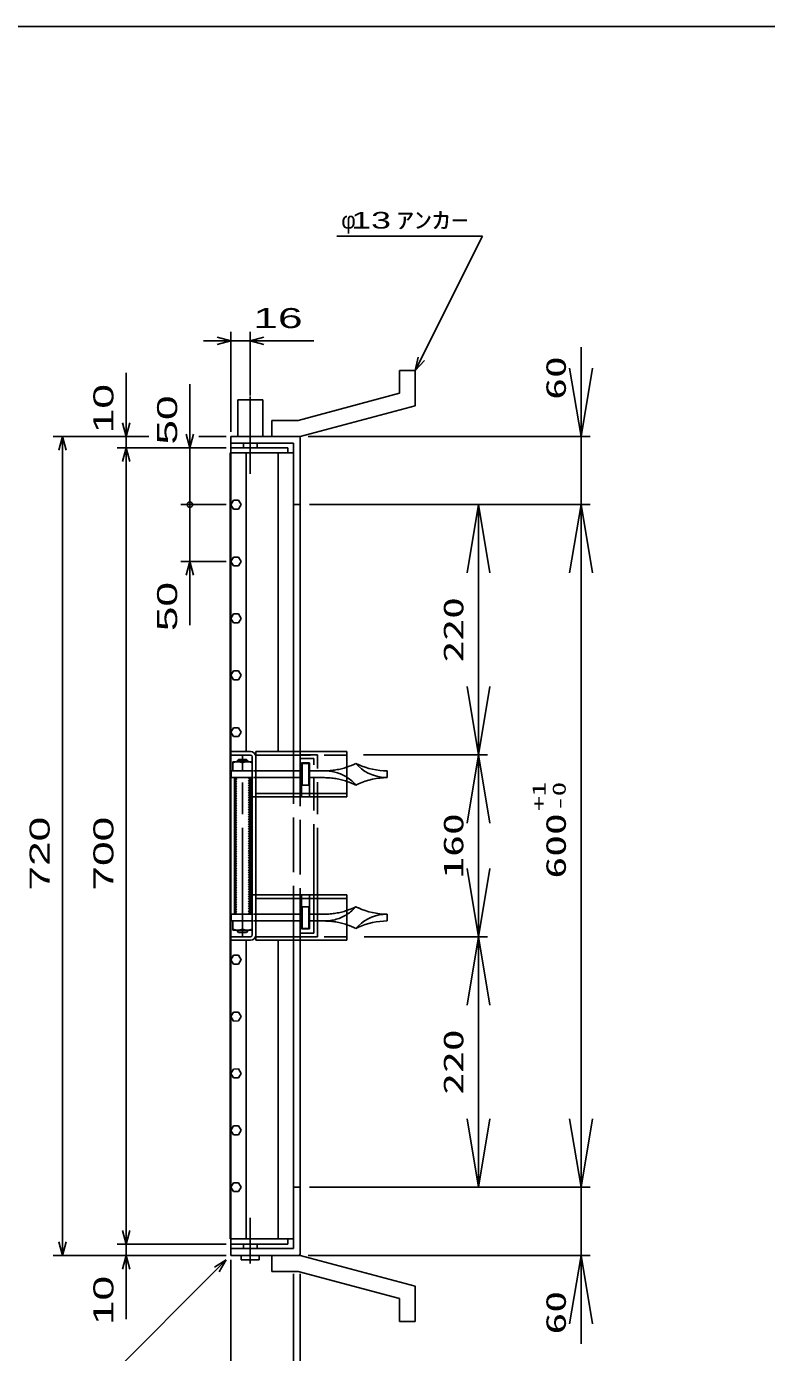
# Model space of a CAD drawing. Units: millimetres, scale not verified. Extents: x -1456 to 1389, y -1026 to 839.
# Drawn here: x -182 to 467, y -327 to 839 of the extents above; entities that cross this region are included whole.
import ezdxf
from ezdxf.enums import TextEntityAlignment as Align

# ---------------------------------------------------------------- set-up
doc = ezdxf.new("R2010")
doc.units = ezdxf.units.MM
doc.header["$LTSCALE"] = 8
for name, pattern in [('CHAIN', [18.5, 12, -1.5, 3.5, -1.5]), ('CHAIN_DOUBLE_DASH', [23.5, 12, -1.5, 3.5, -1.5, 3.5, -1.5]), ('DASHED', [7.5, 6, -1.5]), ('LONG_DASHED_DOTTED', [15.25, 12, -1.5, 0.25, -1.5])]:
    doc.linetypes.add(name, pattern=pattern)
for name, color, linetype, lineweight in [('0_2', 150, 'Continuous', 25), ('16', 3, 'Continuous', 25), ('17', 2, 'Continuous', 25), ('19', 6, 'Continuous', 25), ('22', 4, 'Continuous', 25)]:
    doc.layers.add(name, color=color, linetype=linetype, lineweight=lineweight)
doc.styles.add('ベクトル', font='')
doc.styles.add('ＭＳ ゴシック', font='')
doc.styles.get('ベクトル').set_extended_font_data('ベクトル')
doc.styles.get('ＭＳ ゴシック').set_extended_font_data('MS Gothic')

# ---------------------------------------------------------------- blocks, each defined once
blk = doc.blocks.new('open_arrow')
at = {"color": 0, "linetype": 'Continuous', "lineweight": -2}
blk.add_lwpolyline([(7.5, 1.25), (0, 0), (7.5, -1.25)], dxfattribs=at)

msp = doc.modelspace()

# ---------------------------------------------------------------- hatches: boundary and pattern name
at = {"layer": '17', "lineweight": 13}
h = msp.add_hatch(dxfattribs=at)
h.set_pattern_fill('USER', style=0, pattern_type=2)
h.set_pattern_definition([(135, (-122.502, 460.866), (-1.06066, -1.06066), [])])
h.paths.add_polyline_path([(0.3, 58.5), (0.3, 178.5), (2.3, 178.5), (2.3, 58.5)])
h = msp.add_hatch(dxfattribs=at)
h.set_pattern_fill('USER', style=0, pattern_type=2)
h.set_pattern_definition([(135, (-115.502, 460.866), (-1.06066, -1.06066), [])])
h.paths.add_polyline_path([(12.3, 58.5), (12.3, 178.5), (14.3, 178.5), (14.3, 58.5)])

# ---------------------------------------------------------------- linework, layer by layer
at = {"layer": '0_2'}
msp.add_line((-1379.2, 838.8), (1388.8, 838.8), dxfattribs=at)
at = {"layer": '16'}
for p, q in [((47, 468.5), (-3, 468.5)), ((-3, 468.5), (-3, 464)), ((47, 464), (47, 468.5)), ((-3.7, -227), (-3.7, 464)), ((-3.7, 464), (-3, 464)), ((-3, 464), (47, 464)), ((-3, 464), (-3, -227)), ((52, 464), (-3, 464)), ((10.5, 464), (10.5, 201.5)), ((38.5, 201.5), (38.5, 464)), ((52, 201.5), (52, 464)), ((-0.781, 422.379), (-3, 418.465)), ((3.719, 422.415), (-0.781, 422.379)), ((6, 418.5), (3.719, 422.415)), ((-3, 418.465), (-0.719, 414.585)), ((-0.719, 414.585), (3.781, 414.621)), ((3.781, 414.621), (6, 418.535)), ((-0.781, 372.379), (-3, 368.465)), ((-3, 368.465), (-0.719, 364.585)), ((3.719, 372.415), (-0.781, 372.379)), ((-0.719, 364.585), (3.781, 364.621)), ((6, 368.5), (3.719, 372.415)), ((3.781, 364.621), (6, 368.535)), ((-0.781, 322.379), (-3, 318.465)), ((-3, 318.465), (-0.719, 314.585)), ((3.719, 322.415), (-0.781, 322.379)), ((6, 318.5), (3.719, 322.415)), ((3.781, 314.621), (6, 318.535)), ((-0.719, 314.585), (3.781, 314.621)), ((-0.781, 272.379), (-3, 268.465)), ((-3, 268.465), (-0.719, 264.585)), ((3.719, 272.415), (-0.781, 272.379)), ((6, 268.5), (3.719, 272.415)), ((3.781, 264.621), (6, 268.535)), ((-0.719, 264.585), (3.781, 264.621)), ((-0.781, 222.379), (-3, 218.465)), ((3.719, 222.415), (-0.781, 222.379)), ((6, 218.5), (3.719, 222.415)), ((-3, 218.465), (-0.719, 214.585)), ((-0.719, 214.585), (3.781, 214.621)), ((3.781, 214.621), (6, 218.535)), ((10.5, 35.5), (10.5, -227)), ((38.5, -227), (38.5, 35.5)), ((52, -227), (52, 35.5)), ((-0.781, 22.379), (-3, 18.465)), ((-3, 18.465), (-0.719, 14.585)), ((3.719, 22.415), (-0.781, 22.379)), ((-0.719, 14.585), (3.781, 14.621)), ((6, 18.5), (3.719, 22.415)), ((3.781, 14.621), (6, 18.535)), ((-0.781, -27.621), (-3, -31.535)), ((-3, -31.535), (-0.719, -35.415)), ((3.719, -27.585), (-0.781, -27.621)), ((6, -31.5), (3.719, -27.585)), ((3.781, -35.379), (6, -31.465)), ((-0.719, -35.415), (3.781, -35.379)), ((-0.781, -77.621), (-3, -81.535)), ((-3, -81.535), (-0.719, -85.415)), ((3.719, -77.585), (-0.781, -77.621)), ((6, -81.5), (3.719, -77.585)), ((3.781, -85.379), (6, -81.465)), ((-0.719, -85.415), (3.781, -85.379)), ((-0.781, -127.621), (-3, -131.535)), ((3.719, -127.585), (-0.781, -127.621)), ((6, -131.5), (3.719, -127.585)), ((-3, -131.535), (-0.719, -135.415)), ((-0.719, -135.415), (3.781, -135.379)), ((3.781, -135.379), (6, -131.465)), ((-0.781, -177.621), (-3, -181.535)), ((-3, -181.535), (-0.719, -185.415)), ((3.719, -177.585), (-0.781, -177.621)), ((-0.719, -185.415), (3.781, -185.379)), ((6, -181.5), (3.719, -177.585)), ((3.781, -185.379), (6, -181.465)), ((-3, -227), (-3.7, -227)), ((-3, -227), (47, -227)), ((-3, -231.5), (-3, -227)), ((-3, -227), (52, -227)), ((47, -231.5), (-3, -231.5)), ((47, -227), (47, -231.5))]:
    msp.add_line(p, q, dxfattribs=at)
at = {"layer": '17', "color": 3}
for p, q in [((14.2, 201.5), (-3, 201.5)), ((-3, 198.3), (-3, 201.5)), ((14.2, 198.3), (-3, 198.3)), ((19, 201.5), (19, 161.5)), ((19, 201.5), (99, 201.5)), ((99, 201.5), (99, 161.5)), ((15.8, 40.3), (15.8, 196.7)), ((19, 40.3), (19, 196.7)), ((59, 191.5), (66, 191.5)), ((59, 161.5), (59, 191.5)), ((66, 161.5), (66, 191.5)), ((59, 164.7), (66, 164.7)), ((19, 161.5), (15.8, 161.5)), ((99, 161.5), (19, 161.5)), ((15.8, 75.5), (19, 75.5)), ((19, 35.5), (19, 75.5)), ((99, 75.5), (19, 75.5)), ((59, 75.5), (59, 45.5)), ((59, 72.3), (66, 72.3)), ((66, 75.5), (66, 45.5)), ((99, 35.5), (99, 75.5)), ((14.2, 38.7), (-3, 38.7)), ((-3, 38.7), (-3, 35.5)), ((14.2, 35.5), (-3, 35.5)), ((19, 35.5), (99, 35.5)), ((59, 45.5), (66, 45.5))]:
    msp.add_line(p, q, dxfattribs=at)
at = {"layer": '17', "color": 3, "linetype": 'DASHED'}
for p, q in [((19, 198.3), (99, 198.3)), ((59, 164.7), (19, 164.7)), ((99, 164.7), (66, 164.7)), ((59, 72.3), (19, 72.3)), ((99, 72.3), (66, 72.3)), ((19, 38.7), (99, 38.7))]:
    msp.add_line(p, q, dxfattribs=at)
at = {"layer": '17', "color": 171, "linetype": 'DASHED'}
for p, q in [((52, 35.5), (52, 201.5)), ((58, 201.5), (58, 35.5))]:
    msp.add_line(p, q, dxfattribs=at)
at = {"layer": '17'}
for p, q in [((15.8, 192.5), (-1.2, 192.5)), ((-1.2, 192.5), (-1.2, 184.5)), ((2.3, 193), (3.8, 194.5)), ((2.3, 192.5), (2.3, 193)), ((2.3, 193), (12.3, 193)), ((3.112, 192.5), (3.112, 193.812)), ((3.8, 194.5), (10.8, 194.5)), ((7.3, 184.5), (7.3, 191.605)), ((12.3, 193), (10.8, 194.5)), ((11.488, 192.5), (11.488, 193.812)), ((12.3, 192.5), (12.3, 193)), ((15.8, 184.5), (15.8, 192.5)), ((59.5, 172), (59.5, 191)), ((59.5, 191), (65.5, 191)), ((65.5, 191), (65.5, 172)), ((-2.7, 184.5), (-2.7, 178.5)), ((-2.7, 184.5), (15.8, 184.5)), ((-2.7, 178.5), (15.8, 178.5)), ((-1.2, 184.5), (15.8, 184.5)), ((1.3, 58.5), (1.3, 178.5)), ((13.3, 178.5), (13.3, 58.5)), ((134.3, 178.56), (134.3, 184.5)), ((65.5, 172), (59.5, 172)), ((-2.7, 52.5), (-2.7, 58.5)), ((-2.7, 58.5), (15.8, 58.5)), ((65.5, 65), (59.5, 65)), ((59.5, 65), (59.5, 46)), ((65.5, 46), (65.5, 65)), ((134.3, 58.44), (134.3, 52.5)), ((-2.7, 52.5), (15.8, 52.5)), ((-1.2, 44.5), (-1.2, 52.5)), ((-1.2, 52.5), (15.8, 52.5)), ((7.3, 52.5), (7.3, 45.395)), ((15.8, 52.5), (15.8, 44.5)), ((15.8, 44.5), (-1.2, 44.5)), ((2.3, 44.5), (2.3, 44)), ((2.3, 44), (12.3, 44)), ((2.3, 44), (3.8, 42.5)), ((3.112, 44.5), (3.112, 43.188)), ((3.8, 42.5), (10.8, 42.5)), ((12.3, 44), (10.8, 42.5)), ((11.488, 44.5), (11.488, 43.188)), ((12.3, 44.5), (12.3, 44)), ((59.5, 46), (65.5, 46))]:
    msp.add_line(p, q, dxfattribs=at)
at = {"layer": '17', "color": 33, "linetype": 'CHAIN'}
msp.add_line((7.3, 38.346), (7.3, 197.753), dxfattribs=at)
at = {"layer": '17', "color": 7}
for p, q in [((0.3, 58.5), (0.3, 178.5)), ((14.3, 178.5), (14.3, 58.5))]:
    msp.add_line(p, q, dxfattribs=at)
at = {"layer": '17', "linetype": 'DASHED'}
for p, q in [((16.885, 184.5), (59.5, 184.5)), ((16.885, 178.5), (59.5, 178.5)), ((65.5, 184.5), (79.3, 184.5)), ((65.5, 178.5), (79.3, 178.5)), ((16.885, 58.5), (59.5, 58.5)), ((65.5, 58.5), (79.3, 58.5)), ((16.885, 52.5), (59.5, 52.5)), ((65.5, 52.5), (79.3, 52.5))]:
    msp.add_line(p, q, dxfattribs=at)
at = {"layer": '17', "color": 3}
for centre, radius, start, end in [((14.2, 196.7), 4.8, 0, 90), ((14.2, 196.7), 1.6, 0, 90), ((14.2, 40.3), 4.8, 270, 0), ((14.2, 40.3), 1.6, 270, 0)]:
    msp.add_arc(centre, radius, start, end, dxfattribs=at)
at = {"layer": '17'}
for centre, radius, start, end in [((3.05, 182.055), 10.453, 66.00934, 113.99066), ((11.55, 182.055), 10.453, 66.00934, 113.99066), ((79.3, 245.923), 61.423, 288.70686, 296.59714), ((134.3, 215), 36.5, 221.11209, 226.11997), ((134.3, 245.923), 61.423, 243.40286, 245.67592), ((134.3, 245.923), 61.423, 245.67592, 270), ((134.3, 215), 36.5, 226.11997, 270), ((79.3, 148), 36.5, 41.11209, 57.33501), ((79.3, 117.077), 61.423, 63.40286, 71.29314), ((134.3, 117.077), 61.423, 90, 114.32408), ((134.3, 117.077), 61.423, 114.32408, 116.59714), ((79.3, 89), 36.5, 302.66499, 318.88791), ((79.3, 119.923), 61.423, 288.70686, 296.59714), ((134.3, 119.923), 61.423, 245.67592, 270), ((134.3, 22), 36.5, 90, 133.88003), ((79.3, -8.923), 61.423, 63.40286, 71.29314), ((134.3, 22), 36.5, 133.88003, 138.88791), ((134.3, -8.923), 61.423, 114.32408, 116.59714), ((134.3, -8.923), 61.423, 90, 114.32408), ((3.05, 54.945), 10.453, 246.00934, 293.99066), ((11.55, 54.945), 10.453, 246.00934, 293.99066)]:
    msp.add_arc(centre, radius, start, end, dxfattribs=at)
at = {"layer": '17', "linetype": 'DASHED'}
for centre, radius, start, end in [((79.3, 245.923), 61.423, 270, 288.70686), ((79.3, 148), 36.5, 57.33501, 90), ((79.3, 117.077), 61.423, 71.29314, 90), ((79.3, 119.923), 61.423, 270, 288.70686), ((134.3, 119.923), 61.423, 243.40286, 245.67592), ((79.3, 89), 36.5, 270, 302.66499), ((79.3, -8.923), 61.423, 71.29314, 90)]:
    msp.add_arc(centre, radius, start, end, dxfattribs=at)
at = {"layer": '19'}
for p, q in [((145, 536.5), (159, 536.5)), ((145, 516.5), (145, 536.5)), ((159, 505.5), (159, 536.5)), ((145, 516.5), (56, 492.5)), ((3, 478.5), (3, 510.5)), ((3, 510.5), (25, 510.5)), ((25, 478.5), (25, 510.5)), ((58, 478.5), (159, 505.5)), ((33, 492.5), (56, 492.5)), ((33, 478.5), (33, 492.5)), ((-3, 468.5), (-3, 478.5)), ((-3, 478.5), (57, 478.5)), ((33, 478.5), (58, 478.5)), ((57, 478.5), (58, 477.5)), ((52, 472.5), (-3, 472.5)), ((8, 468.5), (8, 472.5)), ((20, 472.5), (20, 468.5)), ((52, 201.5), (52, 472.5)), ((58, 477.5), (58, 201.5)), ((58, 418.5), (52, 418.5)), ((52, -235.5), (52, 35.5)), ((58, 35.5), (58, -240.5)), ((58, -181.5), (52, -181.5)), ((-3, -241.5), (-3, -231.5)), ((8, -231.5), (8, -235.5)), ((20, -235.5), (20, -231.5)), ((-3, -235.5), (52, -235.5)), ((57, -241.5), (-3, -241.5)), ((6, -245.5), (6, -241.5)), ((22, -245.5), (22, -241.5)), ((33, -241.5), (58, -241.5)), ((33, -255.5), (33, -241.5)), ((58, -240.5), (57, -241.5)), ((159, -268.5), (58, -241.5)), ((6, -245.5), (22, -245.5)), ((33, -255.5), (56, -255.5)), ((145, -279.5), (56, -255.5)), ((145, -299.5), (145, -279.5)), ((159, -299.5), (159, -268.5)), ((145, -299.5), (159, -299.5))]:
    msp.add_line(p, q, dxfattribs=at)
at = {"layer": '19', "linetype": 'LONG_DASHED_DOTTED'}
for p, q in [((14, 513.5), (14, 445.5)), ((14, -248.5), (14, -208.5))]:
    msp.add_line(p, q, dxfattribs=at)
at = {"layer": '19', "linetype": 'CHAIN_DOUBLE_DASH'}
for p, q in [((73, 198.5), (58, 198.5)), ((73, 38.5), (73, 198.5)), ((69.8, 195.3), (58, 195.3)), ((69.8, 41.7), (69.8, 195.3)), ((58, 41.7), (69.8, 41.7)), ((58, 38.5), (73, 38.5))]:
    msp.add_line(p, q, dxfattribs=at)
at = {"layer": '22'}
for p, q in [((90, 654.5), (218, 654.5)), ((159, 536.5), (218, 654.5)), ((-27, 562.5), (-3, 562.5)), ((-3, 562.5), (-15, 565.7)), ((-15, 559.3), (-3, 562.5)), ((-3, 482.5), (-3, 570.5)), ((-3, 562.5), (14, 562.5)), ((14, 514.504), (14, 570.5)), ((14, 562.5), (26, 565.7)), ((26, 559.3), (14, 562.5)), ((14, 562.5), (70, 562.5)), ((159, 536.5), (161.4, 548.18)), ((304.58, 418.5), (304.58, 557.064)), ((159, 536.5), (167, 545.3)), ((-95, 478.5), (-95, 534.5)), ((-39, 468.5), (-39, 524.5)), ((-95, 478.5), (-98.2, 490.5)), ((-95, 478.5), (-91.8, 490.5)), ((-159, 478.5), (-75, 478.5)), ((-154.2, 466.5), (-151, 478.5)), ((-147.8, 466.5), (-151, 478.5)), ((-151, -241.5), (-151, 478.5)), ((-103, 478.5), (-75, 478.5)), ((-95, 468.5), (-95, 478.5)), ((-39, 468.5), (-42.2, 480.5)), ((-35.8, 480.5), (-39, 468.5)), ((-31, 478.5), (-7, 478.5)), ((-31, 478.5), (-7, 478.5)), ((65, 478.5), (312.58, 478.5)), ((-103, 468.5), (-7, 468.5)), ((-98.2, 456.5), (-95, 468.5)), ((-91.8, 456.5), (-95, 468.5)), ((-95, -231.5), (-95, 468.5)), ((-7, 468.5), (-47, 468.5)), ((-39, 468.5), (-39, 418.5)), ((-47, 418.5), (-7, 418.5)), ((-39, 368.5), (-39, 418.5)), ((66, 418.5), (222.503, 418.5)), ((74, 418.5), (312.58, 418.5)), ((74, 418.5), (312.58, 418.5)), ((214.503, 198.5), (214.503, 418.5)), ((304.58, -181.5), (304.58, 418.5)), ((-47, 368.5), (-7, 368.5)), ((-42.2, 356.5), (-39, 368.5)), ((-35.8, 356.5), (-39, 368.5)), ((-39, 312.5), (-39, 368.5)), ((113.653, 198.5), (222.503, 198.5)), ((113.653, 198.5), (222.503, 198.5)), ((214.503, 38.5), (214.503, 198.5)), ((114.04, 38.5), (222.503, 38.5)), ((114.04, 38.5), (222.503, 38.5)), ((214.503, -181.5), (214.503, 38.5)), ((66, -181.5), (222.503, -181.5)), ((74, -181.5), (312.58, -181.5)), ((74, -181.5), (312.58, -181.5)), ((304.58, -319.082), (304.58, -181.5)), ((-95, -231.5), (-98.2, -219.5)), ((-95, -231.5), (-91.8, -219.5)), ((-151, -241.5), (-154.2, -229.5)), ((-151, -241.5), (-147.8, -229.5)), ((-103, -231.5), (-7, -231.5)), ((-95, -241.5), (-95, -231.5)), ((-159, -241.5), (-7, -241.5)), ((-103, -241.5), (-7, -241.5)), ((-98.2, -253.5), (-95, -241.5)), ((-91.8, -253.5), (-95, -241.5)), ((-95, -297.5), (-95, -241.5)), ((65, -241.5), (312.58, -241.5)), ((-127, -365.5), (-7, -245.5)), ((-17.4, -251.9), (-7, -245.5)), ((-13.4, -255.9), (-7, -245.5)), ((-3, -373.5), (-3, -245.5)), ((-3, -429.5), (-3, -245.5)), ((52, -373.5), (52, -257.7)), ((58, -357.5), (58, -257.7))]:
    msp.add_line(p, q, dxfattribs=at)
msp.add_circle((-39, 418.5), 2.4, dxfattribs=at)

# ---------------------------------------------------------------- block references
at = {"layer": '22', "xscale": 8, "yscale": 8}
for p, rotation in [((304.58, 478.5), 90), ((214.503, 418.5), 270), ((304.58, 418.5), 270), ((214.503, 198.5), 90), ((214.503, 198.5), 270), ((214.503, 38.5), 90), ((214.503, 38.5), 270), ((214.503, -181.5), 90), ((304.58, -181.5), 90), ((304.58, -241.5), 270)]:
    msp.add_blockref('open_arrow', p, dxfattribs=dict(at, rotation=rotation))

# ---------------------------------------------------------------- texts
at = {"layer": '22', "color": 2, "style": 'ベクトル'}
for s, height, width, p in [('ｱﾝｶｰ', 14.66, 1.6, (142, 668.5)), (' 13 ', 14.66, 1.6, (94, 668.5)), (' 16 ', 17.6, 1.65, (6, 582.5))]:
    msp.add_text(s, height=height, dxfattribs=dict(at, width=width)).set_placement(p, align=Align.MIDDLE_LEFT)
msp.add_text('φ', height=14.66, dxfattribs=at).set_placement((94, 668.5), align=Align.MIDDLE_LEFT)
at = {"layer": '22', "style": 'ＭＳ ゴシック', "width": 1.6}
msp.add_text('60', height=17.6, rotation=90, dxfattribs=at).set_placement((296.58, 510.664), align=Align.BOTTOM_LEFT)
at = {"layer": '22', "color": 2, "style": 'ベクトル', "width": 1.65}
for s, p in [(' 10 ', (-115, 470.5)), (' 50 ', (-59, 460.5)), (' 50 ', (-59, 296.5)), (' 720 ', (-171, 68.5)), (' 700 ', (-115, 68.5)), (' 10 ', (-115, -313.5))]:
    msp.add_text(s, height=17.6, rotation=90, dxfattribs=at).set_placement(p, align=Align.MIDDLE_LEFT)
at = {"layer": '22', "style": 'ＭＳ ゴシック', "width": 1.6}
for s, p in [('220', (206.503, 308.5)), ('160', (206.503, 118.5)), ('600', (296.58, 118.5)), ('220', (206.503, -71.5))]:
    msp.add_text(s, height=17.6, rotation=90, dxfattribs=at).set_placement(p, align=Align.BOTTOM_CENTER)
at = {"layer": '22', "color": 2, "style": 'ＭＳ ゴシック', "width": 1.6}
for s, p in [('+1', (267.626, 162.093)), ('-0', (285.33, 162.093))]:
    msp.add_text(s, height=11.73, rotation=90, dxfattribs=at).set_placement(p, align=Align.MIDDLE_CENTER)
at = {"layer": '22', "style": 'ＭＳ ゴシック', "width": 1.6}
msp.add_text('60', height=17.6, rotation=90, dxfattribs=at).set_placement((296.58, -272.682), align=Align.BOTTOM_RIGHT)

doc.saveas('drawing.dxf')
